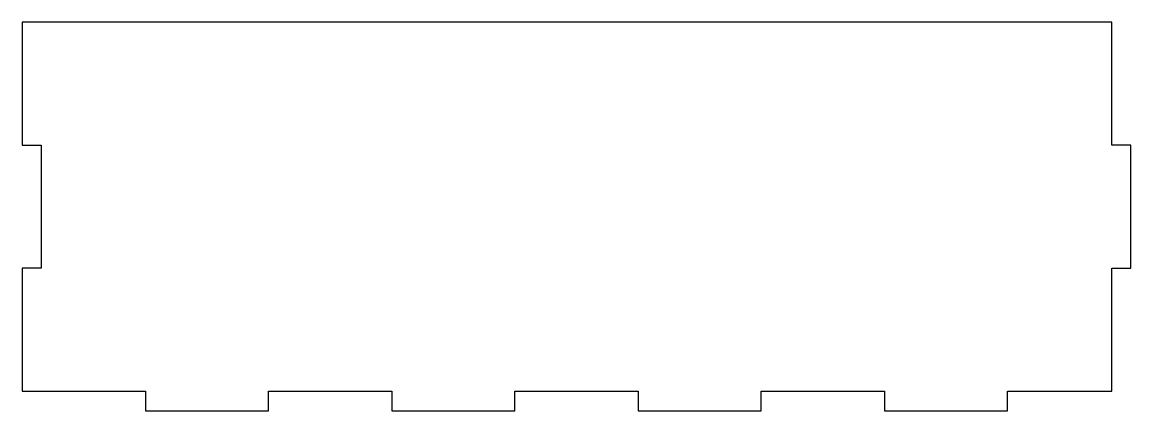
# Model space of a CAD drawing. Header units: millimetres. Extents: x -180 to 180, y 0 to 126.
import ezdxf

# ---------------------------------------------------------------- set-up
doc = ezdxf.new("R2010")
doc.units = ezdxf.units.MM
doc.layers.get('0').update_dxf_attribs({"linetype": 'CONTINUOUS'})

msp = doc.modelspace()

# ---------------------------------------------------------------- linework, layer by layer
msp.add_lwpolyline([(173.8, 126.35), (-180, 126.35), (-180, 86.35), (-173.8, 86.35), (-173.8, 46.35), (-180, 46.35), (-180, 6.35), (-140, 6.35), (-140, 0), (-100, 0), (-100, 6.35), (-60, 6.35), (-60, 0), (-20, 0), (-20, 6.35), (20, 6.35), (20, 0), (60, 0), (60, 6.35), (100, 6.35), (100, 0), (140, 0), (140, 6.35), (173.8, 6.35), (173.8, 46.35), (180, 46.35), (180, 86.35), (173.8, 86.35)], close=True)

doc.saveas('drawing.dxf')
